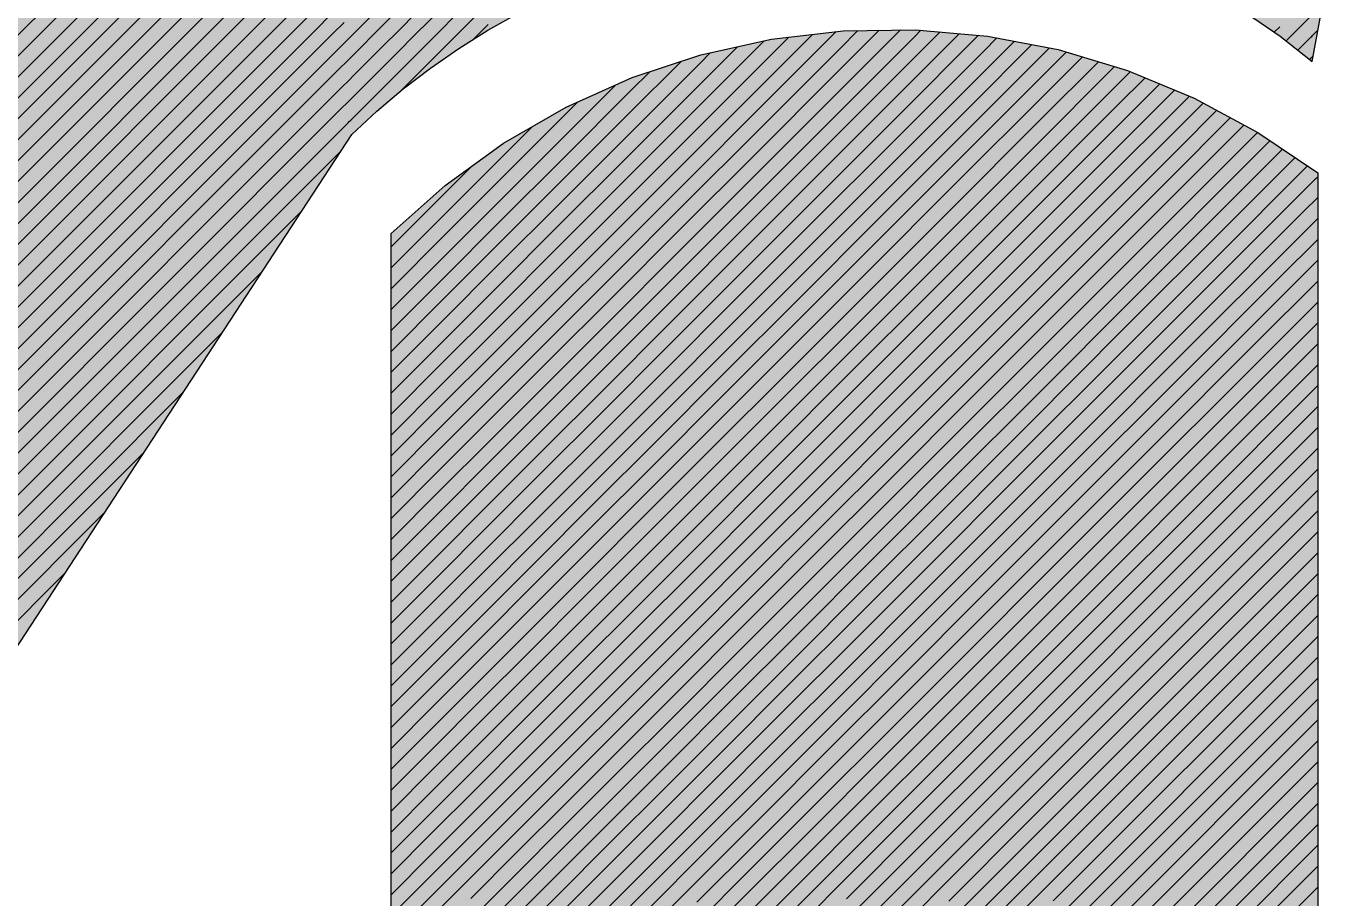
# Model space of a CAD drawing. Extents: x 0 to 13080, y 0 to 6750.
# Drawn here: x 12346.93 to 12379.81, y 1163.62 to 1185.75 of the extents above; entities that cross this region are included whole.
import ezdxf

# ---------------------------------------------------------------- set-up
doc = ezdxf.new("R2010")
doc.units = 0
doc.header["$MEASUREMENT"] = 0
doc.layers.add('MTH-CARIMBO-TXT1', color=1, linetype='CONTINUOUS')

msp = doc.modelspace()

# ---------------------------------------------------------------- linework, layer by layer
at = {"layer": 'MTH-CARIMBO-TXT1', "linetype": 'Continuous'}
for p, q in [((12346.534687, 1185.327871), (12352.543094, 1191.336278)), ((12346.500802, 1184.763655), (12352.671281, 1190.934134)), ((12346.466916, 1184.199439), (12352.799467, 1190.53199)), ((12346.43303, 1183.635223), (12352.927654, 1190.129847)), ((12346.399144, 1183.071007), (12353.05584, 1189.727703)), ((12346.365259, 1182.506792), (12353.184027, 1189.32556)), ((12346.331373, 1181.942576), (12353.312213, 1188.923416)), ((12346.297487, 1181.37836), (12353.4404, 1188.521273)), ((12346.263602, 1180.814144), (12353.568586, 1188.119129)), ((12346.229716, 1180.249928), (12353.696773, 1187.716985)), ((12346.19583, 1179.685713), (12353.824959, 1187.314842)), ((12346.161944, 1179.121497), (12353.953146, 1186.912698)), ((12346.128059, 1178.557281), (12354.081332, 1186.510555)), ((12346.094173, 1177.993065), (12354.209519, 1186.108411)), ((12355.329779, 1185.637681), (12355.904251, 1186.212153)), ((12355.891019, 1185.668591), (12356.501807, 1186.279379)), ((12357.273164, 1185.459746), (12357.981024, 1186.167606)), ((12357.944129, 1185.600381), (12358.679238, 1186.33549)), ((12354.337705, 1185.706267), (12354.630331, 1185.998893)), ((12354.715035, 1185.553267), (12355.004869, 1185.843101)), ((12356.503236, 1185.750478), (12356.727191, 1185.974433)), ((12356.654449, 1185.371361), (12357.328192, 1186.045104)), ((12358.283524, 1185.409446), (12358.660704, 1185.786626)), ((12378.927167, 1185.370215), (12379.529171, 1185.972219)), ((12346.060287, 1177.428849), (12354.337705, 1185.706267)), ((12354.465892, 1185.304124), (12354.715035, 1185.553267)), ((12355.03899, 1185.346892), (12355.329779, 1185.637681)), ((12355.302419, 1185.079991), (12355.891019, 1185.668591)), ((12355.877787, 1185.125029), (12356.503236, 1185.750478)), ((12356.581708, 1184.76829), (12357.273164, 1185.459746)), ((12357.218136, 1184.874387), (12357.944129, 1185.600381)), ((12365.61442, 1183.72473), (12367.497638, 1185.607948)), ((12365.70196, 1184.342601), (12366.897286, 1185.537926)), ((12365.789501, 1184.960471), (12366.296934, 1185.467904)), ((12367.280138, 1183.269128), (12369.473147, 1185.462137)), ((12367.387144, 1183.906464), (12369.130358, 1185.649678)), ((12367.49415, 1184.5438), (12368.592298, 1185.641948)), ((12367.601156, 1185.181136), (12368.054237, 1185.634217)), ((12369.088602, 1183.486601), (12371.116477, 1185.514476)), ((12369.216783, 1184.145113), (12370.628862, 1185.557192)), ((12369.344965, 1184.803625), (12370.141248, 1185.599907)), ((12369.473147, 1185.462137), (12369.653633, 1185.642623)), ((12371.255874, 1185.123543), (12371.580933, 1185.448603)), ((12378.621869, 1185.595247), (12378.760234, 1185.733612)), ((12379.22387, 1185.136588), (12379.553633, 1185.466351)), ((12379.553633, 1185.466351), (12379.573644, 1185.486362)), ((12379.573644, 1185.486362), (12379.594984, 1185.507702)), ((12379.594984, 1185.507702), (12379.729654, 1185.642372)), ((12346.026401, 1176.864633), (12354.465892, 1185.304124)), ((12354.79974, 1185.107641), (12355.03899, 1185.346892)), ((12355.275059, 1184.522301), (12355.877787, 1185.125029)), ((12355.864555, 1184.581467), (12356.504665, 1185.221576)), ((12356.504665, 1185.221576), (12356.654449, 1185.371361)), ((12363.897972, 1183.599272), (12365.675398, 1185.376698)), ((12363.967612, 1184.199242), (12364.994294, 1185.225924)), ((12365.52688, 1183.10686), (12367.601156, 1185.181136)), ((12368.96042, 1182.828089), (12371.255874, 1185.123543)), ((12370.802161, 1183.07884), (12372.916318, 1185.192997)), ((12370.953399, 1183.760408), (12372.47119, 1185.278199)), ((12371.104636, 1184.441975), (12372.026062, 1185.363401)), ((12345.992516, 1176.300418), (12354.594078, 1184.90198)), ((12354.594078, 1184.90198), (12354.79974, 1185.107641)), ((12354.884444, 1184.662016), (12355.07311, 1184.850682)), ((12355.07311, 1184.850682), (12355.302419, 1185.079991)), ((12356.508967, 1184.165218), (12357.218136, 1184.874387)), ((12362.184753, 1182.946713), (12364.037252, 1184.799212)), ((12362.237935, 1183.530226), (12363.561536, 1184.853827)), ((12363.828332, 1182.999302), (12365.789501, 1184.960471)), ((12364.037252, 1184.799212), (12364.31319, 1185.07515)), ((12367.173133, 1182.631792), (12369.344965, 1184.803625)), ((12370.650924, 1182.397273), (12373.052521, 1184.79887)), ((12372.699783, 1183.385472), (12374.159362, 1184.845051)), ((12372.876152, 1184.092171), (12373.751214, 1184.967232)), ((12373.052521, 1184.79887), (12373.343065, 1185.089414)), ((12379.520573, 1184.902961), (12379.578094, 1184.960482)), ((12379.585307, 1184.967695), (12379.608798, 1184.991186)), ((12345.95863, 1175.736202), (12354.722265, 1184.499837)), ((12354.722265, 1184.499837), (12354.884444, 1184.662016)), ((12355.107231, 1184.354473), (12355.275059, 1184.522301)), ((12355.247699, 1183.964611), (12355.864555, 1184.581467)), ((12355.851323, 1184.037905), (12356.506094, 1184.692675)), ((12356.506094, 1184.692675), (12356.581708, 1184.76829)), ((12362.291118, 1184.113738), (12362.768883, 1184.591504)), ((12365.43934, 1182.48899), (12367.49415, 1184.5438)), ((12372.347045, 1181.972073), (12374.858801, 1184.48383)), ((12372.523414, 1182.678773), (12374.56751, 1184.722869)), ((12374.858801, 1184.48383), (12374.969334, 1184.594363)), ((12354.850451, 1184.097693), (12354.969148, 1184.21639)), ((12354.969148, 1184.21639), (12355.107231, 1184.354473)), ((12356.442319, 1184.09857), (12356.507522, 1184.163774)), ((12360.597275, 1182.950225), (12361.902946, 1184.255897)), ((12362.131571, 1182.363201), (12363.967612, 1184.199242)), ((12363.758692, 1182.399332), (12365.70196, 1184.342601)), ((12367.066127, 1181.994456), (12369.216783, 1184.145113)), ((12368.832238, 1182.169577), (12371.104636, 1184.441975)), ((12374.247396, 1182.281435), (12376.094417, 1184.128455)), ((12374.451198, 1183.015566), (12375.719389, 1184.283758)), ((12374.655, 1183.749698), (12375.344362, 1184.43906)), ((12345.924744, 1175.171986), (12354.850451, 1184.097693)), ((12355.053852, 1183.770764), (12355.141351, 1183.858263)), ((12355.141351, 1183.858263), (12355.247699, 1183.964611)), ((12355.220339, 1183.406921), (12355.851323, 1184.037905)), ((12360.55921, 1182.381831), (12362.291118, 1184.113738)), ((12360.635339, 1183.51862), (12360.941884, 1183.825165)), ((12365.3518, 1181.871119), (12367.387144, 1183.906464)), ((12370.499686, 1181.715705), (12372.876152, 1184.092171)), ((12374.043595, 1181.547303), (12376.469445, 1183.973153)), ((12376.435782, 1183.409161), (12376.824044, 1183.797422)), ((12345.890859, 1174.60777), (12354.978638, 1183.695549)), ((12354.978638, 1183.695549), (12355.053852, 1183.770764)), ((12359.019615, 1181.902895), (12360.635339, 1183.51862)), ((12360.521146, 1181.813436), (12362.237935, 1183.530226)), ((12362.078389, 1181.779689), (12363.897972, 1183.599272)), ((12363.689052, 1181.799362), (12365.61442, 1183.72473)), ((12366.959121, 1181.35712), (12369.088602, 1183.486601)), ((12368.704056, 1181.511065), (12370.953399, 1183.760408)), ((12372.170676, 1181.265374), (12374.655, 1183.749698)), ((12376.201991, 1182.645039), (12377.168639, 1183.611687)), ((12345.856973, 1174.043554), (12355.106824, 1183.293406)), ((12355.106824, 1183.293406), (12355.138557, 1183.325138)), ((12355.138557, 1183.325138), (12355.175472, 1183.362054)), ((12355.175472, 1183.362054), (12355.220339, 1183.406921)), ((12359.043818, 1182.457428), (12359.77863, 1183.19224)), ((12365.26426, 1181.253249), (12367.280138, 1183.269128)), ((12370.348449, 1181.034137), (12372.699783, 1183.385472)), ((12373.839793, 1180.813171), (12376.435782, 1183.409161)), ((12375.734407, 1181.116795), (12377.85783, 1183.240218)), ((12375.968199, 1181.880917), (12377.513234, 1183.425952)), ((12358.995412, 1181.348362), (12360.597275, 1182.950225)), ((12360.483081, 1181.245041), (12362.184753, 1182.946713)), ((12362.025206, 1181.196176), (12363.828332, 1182.999302)), ((12363.619412, 1181.199392), (12365.52688, 1183.10686)), ((12366.852115, 1180.719784), (12368.96042, 1182.828089)), ((12368.575874, 1180.852553), (12370.802161, 1183.07884)), ((12371.994307, 1180.558675), (12374.451198, 1183.015566)), ((12375.500615, 1180.352673), (12378.202425, 1183.054483)), ((12377.945096, 1182.266824), (12378.51883, 1182.840558)), ((12345.823087, 1173.479339), (12354.929686, 1182.585938)), ((12363.549772, 1180.599422), (12365.43934, 1182.48899)), ((12365.176719, 1180.635379), (12367.173133, 1182.631792)), ((12370.197211, 1180.35257), (12372.523414, 1182.678773)), ((12373.635991, 1180.079039), (12376.201991, 1182.645039)), ((12377.678466, 1181.469864), (12378.834799, 1182.626197)), ((12357.554122, 1180.967732), (12359.043818, 1182.457428)), ((12357.565653, 1181.509594), (12358.250082, 1182.194023)), ((12358.971209, 1180.793829), (12360.55921, 1182.381831)), ((12360.445017, 1180.676647), (12362.131571, 1182.363201)), ((12361.972024, 1180.612664), (12363.758692, 1182.399332)), ((12366.745109, 1180.082448), (12368.832238, 1182.169577)), ((12368.447693, 1180.194042), (12370.650924, 1182.397273)), ((12371.817938, 1179.851976), (12374.247396, 1182.281435)), ((12375.266823, 1179.588551), (12377.945096, 1182.266824)), ((12377.145207, 1179.875945), (12379.466737, 1182.197475)), ((12377.411837, 1180.672904), (12379.150768, 1182.411836)), ((12357.54259, 1180.425871), (12359.019615, 1181.902895)), ((12363.480132, 1179.999452), (12365.3518, 1181.871119)), ((12365.089179, 1180.017509), (12367.066127, 1181.994456)), ((12370.045974, 1179.671002), (12372.347045, 1181.972073)), ((12373.43219, 1179.344908), (12375.968199, 1181.880917)), ((12376.878578, 1179.078985), (12379.671397, 1181.871805)), ((12379.671397, 1181.871805), (12379.725853, 1181.92626)), ((12356.198503, 1180.142443), (12357.565653, 1181.509594)), ((12358.947006, 1180.239297), (12360.521146, 1181.813436)), ((12360.406952, 1180.108252), (12362.078389, 1181.779689)), ((12361.918842, 1180.029152), (12363.689052, 1181.799362)), ((12366.638104, 1179.445113), (12368.704056, 1181.511065)), ((12368.319511, 1179.53553), (12370.499686, 1181.715705)), ((12371.641569, 1179.145277), (12374.043595, 1181.547303)), ((12357.531059, 1179.88401), (12358.995412, 1181.348362)), ((12358.922803, 1179.684764), (12360.483081, 1181.245041)), ((12360.368888, 1179.539858), (12362.025206, 1181.196176)), ((12361.86566, 1179.445639), (12363.619412, 1181.199392)), ((12363.410492, 1179.399482), (12365.26426, 1181.253249)), ((12365.001639, 1179.399638), (12366.959121, 1181.35712)), ((12369.894736, 1178.989435), (12372.170676, 1181.265374)), ((12375.033031, 1178.824429), (12377.678466, 1181.469864)), ((12379.36876, 1181.038837), (12379.725853, 1181.39593)), ((12345.789201, 1172.915123), (12353.927952, 1181.053873)), ((12356.198503, 1179.612113), (12357.554122, 1180.967732)), ((12366.531098, 1178.807777), (12368.575874, 1180.852553)), ((12368.191329, 1178.877018), (12370.348449, 1181.034137)), ((12373.228388, 1178.610776), (12375.734407, 1181.116795)), ((12376.611948, 1178.282025), (12379.36876, 1181.038837)), ((12379.066122, 1180.205869), (12379.725853, 1180.8656)), ((12357.519528, 1179.342149), (12358.971209, 1180.793829)), ((12358.8986, 1179.130231), (12360.445017, 1180.676647)), ((12360.330823, 1178.971463), (12361.972024, 1180.612664)), ((12361.812477, 1178.862127), (12363.549772, 1180.599422)), ((12363.340852, 1178.799512), (12365.176719, 1180.635379)), ((12364.914099, 1178.781768), (12366.852115, 1180.719784)), ((12369.743498, 1178.307867), (12371.994307, 1180.558675)), ((12371.465199, 1178.438578), (12373.839793, 1180.813171)), ((12374.799239, 1178.060307), (12377.411837, 1180.672904)), ((12356.198503, 1179.081783), (12357.54259, 1180.425871)), ((12357.507997, 1178.800287), (12358.947006, 1180.239297)), ((12366.424092, 1178.170441), (12368.447693, 1180.194042)), ((12368.063147, 1178.218506), (12370.197211, 1180.35257)), ((12373.024586, 1177.876644), (12375.500615, 1180.352673)), ((12376.345319, 1177.485066), (12379.066122, 1180.205869)), ((12378.763485, 1179.372902), (12379.725853, 1180.33527)), ((12356.198503, 1178.551453), (12357.531059, 1179.88401)), ((12358.874397, 1178.575698), (12360.406952, 1180.108252)), ((12360.292759, 1178.403069), (12361.918842, 1180.029152)), ((12361.759295, 1178.278615), (12363.480132, 1179.999452)), ((12363.271212, 1178.199542), (12365.089179, 1180.017509)), ((12364.826559, 1178.163898), (12366.745109, 1180.082448)), ((12369.592261, 1177.626299), (12371.817938, 1179.851976)), ((12371.28883, 1177.731878), (12373.635991, 1180.079039)), ((12374.565447, 1177.296185), (12377.145207, 1179.875945)), ((12345.755316, 1172.350907), (12352.926217, 1179.521808)), ((12357.496466, 1178.258426), (12358.922803, 1179.684764)), ((12358.850195, 1178.021165), (12360.368888, 1179.539858)), ((12366.317086, 1177.533105), (12368.319511, 1179.53553)), ((12367.934965, 1177.559994), (12370.045974, 1179.671002)), ((12372.820785, 1177.142512), (12375.266823, 1179.588551)), ((12378.460847, 1178.539934), (12379.725853, 1179.80494)), ((12356.198503, 1178.021123), (12357.519528, 1179.342149)), ((12360.254694, 1177.834674), (12361.86566, 1179.445639)), ((12361.706113, 1177.695102), (12363.410492, 1179.399482)), ((12363.201572, 1177.599571), (12365.001639, 1179.399638)), ((12364.739018, 1177.546027), (12366.638104, 1179.445113)), ((12371.112461, 1177.025179), (12373.43219, 1179.344908)), ((12376.078689, 1176.688106), (12378.763485, 1179.372902)), ((12378.158209, 1177.706966), (12379.725853, 1179.274609)), ((12357.484935, 1177.716565), (12358.8986, 1179.130231)), ((12358.825992, 1177.466632), (12360.330823, 1178.971463)), ((12360.21663, 1177.26628), (12361.812477, 1178.862127)), ((12366.21008, 1176.895769), (12368.191329, 1178.877018)), ((12367.806784, 1176.901482), (12369.894736, 1178.989435)), ((12369.441023, 1176.944732), (12371.641569, 1179.145277)), ((12374.331655, 1176.532063), (12376.878578, 1179.078985)), ((12356.198503, 1177.490793), (12357.507997, 1178.800287)), ((12357.473403, 1177.174704), (12358.874397, 1178.575698)), ((12361.652931, 1177.11159), (12363.340852, 1178.799512)), ((12363.131932, 1176.999601), (12364.914099, 1178.781768)), ((12364.651478, 1176.928157), (12366.531098, 1178.807777)), ((12370.936092, 1176.31848), (12373.228388, 1178.610776)), ((12372.616983, 1176.408381), (12375.033031, 1178.824429)), ((12375.812059, 1175.891146), (12378.460847, 1178.539934)), ((12377.855572, 1176.873999), (12379.725853, 1178.744279)), ((12356.198503, 1176.960463), (12357.496466, 1178.258426)), ((12358.801789, 1176.912099), (12360.292759, 1178.403069)), ((12360.178565, 1176.697885), (12361.759295, 1178.278615)), ((12366.103075, 1176.258433), (12368.063147, 1178.218506)), ((12367.678602, 1176.24297), (12369.743498, 1178.307867)), ((12369.289786, 1176.263164), (12371.465199, 1178.438578)), ((12374.097863, 1175.767941), (12376.611948, 1178.282025)), ((12377.552934, 1176.041031), (12379.725853, 1178.213949)), ((12345.72143, 1171.786691), (12351.924482, 1177.989744)), ((12357.461872, 1176.632842), (12358.850195, 1178.021165)), ((12361.599748, 1176.528078), (12363.271212, 1178.199542)), ((12363.062292, 1176.399631), (12364.826559, 1178.163898)), ((12364.563938, 1176.310287), (12366.424092, 1178.170441)), ((12370.759723, 1175.611781), (12373.024586, 1177.876644)), ((12372.413181, 1175.674249), (12374.799239, 1178.060307)), ((12356.198503, 1176.430133), (12357.484935, 1177.716565)), ((12358.777586, 1176.357566), (12360.254694, 1177.834674)), ((12360.140501, 1176.12949), (12361.706113, 1177.695102)), ((12361.546566, 1175.944565), (12363.201572, 1177.599571)), ((12365.996069, 1175.621097), (12367.934965, 1177.559994)), ((12367.55042, 1175.584458), (12369.592261, 1177.626299)), ((12369.138548, 1175.581596), (12371.28883, 1177.731878)), ((12375.54543, 1175.094187), (12378.158209, 1177.706966)), ((12377.250297, 1175.208063), (12379.725853, 1177.683619)), ((12357.450341, 1176.090981), (12358.825992, 1177.466632)), ((12358.753383, 1175.803033), (12360.21663, 1177.26628)), ((12362.992652, 1175.799661), (12364.739018, 1177.546027)), ((12364.476398, 1175.692417), (12366.317086, 1177.533105)), ((12372.20938, 1174.940117), (12374.565447, 1177.296185)), ((12373.864071, 1175.003819), (12376.345319, 1177.485066)), ((12356.198503, 1175.899803), (12357.473403, 1177.174704)), ((12357.43881, 1175.54912), (12358.801789, 1176.912099)), ((12360.102436, 1175.561096), (12361.652931, 1177.11159)), ((12361.493384, 1175.361053), (12363.131932, 1176.999601)), ((12362.923012, 1175.199691), (12364.651478, 1176.928157)), ((12364.388858, 1175.074546), (12366.21008, 1176.895769)), ((12365.889063, 1174.983761), (12367.806784, 1176.901482)), ((12367.422238, 1174.925947), (12369.441023, 1176.944732)), ((12368.987311, 1174.900029), (12371.112461, 1177.025179)), ((12370.583354, 1174.905082), (12372.820785, 1177.142512)), ((12376.947659, 1174.375096), (12379.725853, 1177.153289)), ((12356.198503, 1175.369473), (12357.461872, 1176.632842)), ((12358.72918, 1175.2485), (12360.178565, 1176.697885)), ((12373.630279, 1174.239697), (12376.078689, 1176.688106)), ((12375.2788, 1174.297227), (12377.855572, 1176.873999)), ((12376.645022, 1173.542128), (12379.725853, 1176.622959)), ((12345.687544, 1171.222475), (12350.922748, 1176.457679)), ((12357.427279, 1175.007258), (12358.777586, 1176.357566)), ((12360.064372, 1174.992701), (12361.599748, 1176.528078)), ((12361.440202, 1174.777541), (12363.062292, 1176.399631)), ((12362.853372, 1174.599721), (12364.563938, 1176.310287)), ((12364.301317, 1174.456676), (12366.103075, 1176.258433)), ((12365.782057, 1174.346426), (12367.678602, 1176.24297)), ((12367.294057, 1174.267435), (12369.289786, 1176.263164)), ((12368.836073, 1174.218461), (12370.936092, 1176.31848)), ((12370.406985, 1174.198383), (12372.616983, 1176.408381)), ((12372.005578, 1174.205985), (12374.331655, 1176.532063)), ((12356.198503, 1174.839143), (12357.450341, 1176.090981)), ((12358.704977, 1174.693967), (12360.140501, 1176.12949)), ((12360.026307, 1174.424307), (12361.546566, 1175.944565)), ((12375.012171, 1173.500268), (12377.552934, 1176.041031)), ((12376.342384, 1172.709161), (12379.725853, 1176.092629)), ((12357.415747, 1174.465397), (12358.753383, 1175.803033)), ((12361.387019, 1174.194028), (12362.992652, 1175.799661)), ((12362.783732, 1173.999751), (12364.476398, 1175.692417)), ((12364.213777, 1173.838806), (12365.996069, 1175.621097)), ((12365.675051, 1173.70909), (12367.55042, 1175.584458)), ((12367.165875, 1173.608923), (12369.138548, 1175.581596)), ((12368.684836, 1173.536894), (12370.759723, 1175.611781)), ((12370.230616, 1173.491683), (12372.413181, 1175.674249)), ((12371.801776, 1173.471854), (12374.097863, 1175.767941)), ((12373.396487, 1173.475575), (12375.812059, 1175.891146)), ((12356.198503, 1174.308812), (12357.43881, 1175.54912)), ((12357.404216, 1173.923536), (12358.72918, 1175.2485)), ((12358.680775, 1174.139434), (12360.102436, 1175.561096)), ((12359.988243, 1173.855912), (12361.493384, 1175.361053)), ((12376.039747, 1171.876193), (12379.725853, 1175.562299)), ((12345.653658, 1170.65826), (12349.921013, 1174.925614)), ((12356.198503, 1173.778482), (12357.427279, 1175.007258)), ((12358.656572, 1173.584901), (12360.064372, 1174.992701)), ((12361.333837, 1173.610516), (12362.923012, 1175.199691)), ((12362.714092, 1173.399781), (12364.388858, 1175.074546)), ((12364.126237, 1173.220935), (12365.889063, 1174.983761)), ((12365.568045, 1173.071754), (12367.422238, 1174.925947)), ((12370.054247, 1172.784984), (12372.20938, 1174.940117)), ((12371.597975, 1172.737722), (12373.864071, 1175.003819)), ((12373.162696, 1172.711452), (12375.54543, 1175.094187)), ((12374.745541, 1172.703308), (12377.250297, 1175.208063)), ((12375.737109, 1171.043225), (12379.725853, 1175.031969)), ((12357.392685, 1173.381675), (12358.704977, 1174.693967)), ((12359.950178, 1173.287518), (12361.440202, 1174.777541)), ((12361.280655, 1173.027004), (12362.853372, 1174.599721)), ((12367.037693, 1172.950411), (12368.987311, 1174.900029)), ((12368.533598, 1172.855326), (12370.583354, 1174.905082)), ((12356.198503, 1173.248152), (12357.415747, 1174.465397)), ((12358.632369, 1173.030368), (12360.026307, 1174.424307)), ((12362.644452, 1172.799811), (12364.301317, 1174.456676)), ((12364.038697, 1172.603065), (12365.782057, 1174.346426)), ((12365.46104, 1172.434418), (12367.294057, 1174.267435)), ((12372.928904, 1171.94733), (12375.2788, 1174.297227)), ((12374.478912, 1171.906348), (12376.947659, 1174.375096)), ((12375.434471, 1170.210258), (12379.725853, 1174.501639)), ((12357.381154, 1172.839813), (12358.680775, 1174.139434)), ((12359.912114, 1172.719123), (12361.387019, 1174.194028)), ((12361.227473, 1172.443492), (12362.783732, 1173.999751)), ((12366.909511, 1172.291899), (12368.836073, 1174.218461)), ((12368.382361, 1172.173758), (12370.406985, 1174.198383)), ((12369.877878, 1172.078285), (12372.005578, 1174.205985)), ((12371.394173, 1172.00359), (12373.630279, 1174.239697)), ((12375.131834, 1169.37729), (12379.725853, 1173.971309)), ((12356.198503, 1172.717822), (12357.404216, 1173.923536)), ((12358.608166, 1172.475835), (12359.988243, 1173.855912)), ((12359.874049, 1172.150728), (12361.333837, 1173.610516)), ((12362.574812, 1172.199841), (12364.213777, 1173.838806)), ((12363.951157, 1171.985195), (12365.675051, 1173.70909)), ((12365.354034, 1171.797082), (12367.165875, 1173.608923)), ((12345.619773, 1170.094044), (12348.919278, 1173.393549)), ((12356.198503, 1172.187492), (12357.392685, 1173.381675)), ((12357.369623, 1172.297952), (12358.656572, 1173.584901)), ((12358.583963, 1171.921302), (12359.950178, 1173.287518)), ((12361.17429, 1171.859979), (12362.714092, 1173.399781)), ((12366.781329, 1171.633387), (12368.684836, 1173.536894)), ((12368.231123, 1171.492191), (12370.230616, 1173.491683)), ((12369.701509, 1171.371586), (12371.801776, 1173.471854)), ((12371.190371, 1171.269459), (12373.396487, 1173.475575)), ((12372.695112, 1171.183208), (12375.012171, 1173.500268)), ((12374.212282, 1171.109389), (12376.645022, 1173.542128)), ((12374.829196, 1168.544322), (12379.725853, 1173.440979)), ((12357.358091, 1171.756091), (12358.632369, 1173.030368)), ((12359.835985, 1171.582334), (12361.280655, 1173.027004)), ((12362.505172, 1171.599871), (12364.126237, 1173.220935)), ((12363.863616, 1171.367325), (12365.568045, 1173.071754)), ((12365.247028, 1171.159746), (12367.037693, 1172.950411)), ((12356.198503, 1171.657162), (12357.381154, 1172.839813)), ((12358.55976, 1171.366769), (12359.912114, 1172.719123)), ((12361.121108, 1171.276467), (12362.644452, 1172.799811)), ((12366.653148, 1170.974875), (12368.533598, 1172.855326)), ((12368.079886, 1170.810623), (12370.054247, 1172.784984)), ((12369.52514, 1170.664887), (12371.597975, 1172.737722)), ((12370.98657, 1170.535327), (12373.162696, 1172.711452)), ((12372.46132, 1170.419086), (12374.745541, 1172.703308)), ((12373.945653, 1170.312429), (12376.342384, 1172.709161)), ((12374.526559, 1167.711355), (12379.725853, 1172.910648)), ((12356.198503, 1171.126832), (12357.369623, 1172.297952)), ((12357.34656, 1171.214229), (12358.608166, 1172.475835)), ((12359.79792, 1171.013939), (12361.227473, 1172.443492)), ((12362.435533, 1170.999901), (12364.038697, 1172.603065)), ((12363.776076, 1170.749454), (12365.46104, 1172.434418)), ((12365.140022, 1170.52241), (12366.909511, 1172.291899)), ((12374.223921, 1166.878387), (12379.725853, 1172.380318)), ((12358.535557, 1170.812236), (12359.874049, 1172.150728)), ((12361.067926, 1170.692955), (12362.574812, 1172.199841)), ((12362.365893, 1170.399931), (12363.951157, 1171.985195)), ((12366.524966, 1170.316363), (12368.382361, 1172.173758)), ((12367.928648, 1170.129055), (12369.877878, 1172.078285)), ((12369.34877, 1169.958188), (12371.394173, 1172.00359)), ((12345.585887, 1169.529828), (12347.917544, 1171.861485)), ((12356.198503, 1170.596502), (12357.358091, 1171.756091)), ((12357.335029, 1170.672368), (12358.583963, 1171.921302)), ((12359.759856, 1170.445545), (12361.17429, 1171.859979)), ((12363.688536, 1170.131584), (12365.354034, 1171.797082)), ((12365.033016, 1169.885074), (12366.781329, 1171.633387)), ((12370.782768, 1169.801195), (12372.928904, 1171.94733)), ((12372.227528, 1169.654964), (12374.478912, 1171.906348)), ((12373.679023, 1169.515469), (12376.039747, 1171.876193)), ((12373.921284, 1166.045419), (12379.725853, 1171.849988)), ((12357.323498, 1170.130507), (12358.55976, 1171.366769)), ((12358.511354, 1170.257703), (12359.835985, 1171.582334)), ((12361.014744, 1170.109442), (12362.505172, 1171.599871)), ((12362.296253, 1169.799961), (12363.863616, 1171.367325)), ((12366.396784, 1169.657851), (12368.231123, 1171.492191)), ((12367.777411, 1169.447488), (12369.701509, 1171.371586)), ((12373.618646, 1165.212452), (12379.725853, 1171.319658)), ((12356.198503, 1170.066172), (12357.34656, 1171.214229)), ((12358.487152, 1169.70317), (12359.79792, 1171.013939)), ((12359.721792, 1169.87715), (12361.121108, 1171.276467)), ((12360.961561, 1169.52593), (12362.435533, 1170.999901)), ((12363.600996, 1169.513714), (12365.247028, 1171.159746)), ((12364.926011, 1169.247738), (12366.653148, 1170.974875)), ((12369.172401, 1169.251488), (12371.190371, 1171.269459)), ((12370.578967, 1169.067063), (12372.695112, 1171.183208)), ((12371.993736, 1168.890842), (12374.212282, 1171.109389)), ((12373.412393, 1168.71851), (12375.737109, 1171.043225)), ((12356.198503, 1169.535842), (12357.335029, 1170.672368)), ((12357.311967, 1169.588646), (12358.535557, 1170.812236)), ((12359.683727, 1169.308756), (12361.067926, 1170.692955)), ((12362.226613, 1169.199991), (12363.776076, 1170.749454)), ((12366.268602, 1168.99934), (12368.079886, 1170.810623)), ((12367.626173, 1168.76592), (12369.52514, 1170.664887)), ((12373.316008, 1164.379484), (12379.725853, 1170.789328)), ((12358.462949, 1169.148637), (12359.759856, 1170.445545)), ((12360.908379, 1168.942418), (12362.365893, 1170.399931)), ((12363.513456, 1168.895843), (12365.140022, 1170.52241)), ((12364.819005, 1168.610403), (12366.524966, 1170.316363)), ((12368.996032, 1168.544789), (12370.98657, 1170.535327)), ((12370.375165, 1168.332932), (12372.46132, 1170.419086)), ((12356.198503, 1169.005512), (12357.323498, 1170.130507)), ((12357.300435, 1169.046784), (12358.511354, 1170.257703)), ((12359.645663, 1168.740361), (12361.014744, 1170.109442)), ((12362.156973, 1168.600021), (12363.688536, 1170.131584)), ((12366.14042, 1168.340828), (12367.928648, 1170.129055)), ((12371.759944, 1168.12672), (12373.945653, 1170.312429)), ((12373.013371, 1163.546516), (12379.725853, 1170.258998)), ((12373.145764, 1167.92155), (12375.434471, 1170.210258)), ((12357.288904, 1168.504923), (12358.487152, 1169.70317)), ((12358.438746, 1168.594105), (12359.721792, 1169.87715)), ((12360.855197, 1168.358905), (12362.296253, 1169.799961)), ((12363.425915, 1168.277973), (12365.033016, 1169.885074)), ((12364.711999, 1167.973067), (12366.396784, 1169.657851)), ((12367.474935, 1168.084353), (12369.34877, 1169.958188)), ((12368.819663, 1167.83809), (12370.782768, 1169.801195)), ((12370.171363, 1167.5988), (12372.227528, 1169.654964)), ((12372.710733, 1162.713549), (12379.725853, 1169.728668)), ((12356.198503, 1168.475182), (12357.311967, 1169.588646)), ((12359.607598, 1168.171966), (12360.961561, 1169.52593)), ((12362.087333, 1168.000051), (12363.600996, 1169.513714)), ((12366.012239, 1167.682316), (12367.777411, 1169.447488)), ((12371.526152, 1167.362598), (12373.679023, 1169.515469)), ((12372.879134, 1167.12459), (12375.131834, 1169.37729)), ((12356.198503, 1167.944851), (12357.300435, 1169.046784)), ((12357.277373, 1167.963062), (12358.462949, 1169.148637)), ((12358.414543, 1168.039572), (12359.683727, 1169.308756)), ((12360.802015, 1167.775393), (12362.226613, 1169.199991)), ((12363.338375, 1167.660103), (12364.926011, 1169.247738)), ((12364.604993, 1167.335731), (12366.268602, 1168.99934)), ((12367.323698, 1167.402785), (12369.172401, 1169.251488)), ((12368.643294, 1167.131391), (12370.578967, 1169.067063)), ((12372.408096, 1161.880581), (12379.725853, 1169.198338)), ((12358.39034, 1167.485039), (12359.645663, 1168.740361)), ((12359.569534, 1167.603572), (12360.908379, 1168.942418)), ((12362.017693, 1167.400081), (12363.513456, 1168.895843)), ((12365.884057, 1167.023804), (12367.626173, 1168.76592)), ((12369.967562, 1166.864668), (12371.993736, 1168.890842)), ((12371.29236, 1166.598476), (12373.412393, 1168.71851)), ((12356.198503, 1167.414521), (12357.288904, 1168.504923)), ((12357.265842, 1167.421201), (12358.438746, 1168.594105)), ((12359.531469, 1167.035177), (12360.855197, 1168.358905)), ((12360.748832, 1167.191881), (12362.156973, 1168.600021)), ((12363.250835, 1167.042233), (12364.819005, 1168.610403)), ((12364.497987, 1166.698395), (12366.14042, 1168.340828)), ((12367.17246, 1166.721217), (12368.996032, 1168.544789)), ((12372.105458, 1161.047613), (12379.725853, 1168.668008)), ((12372.612505, 1166.327631), (12374.829196, 1168.544322)), ((12357.254311, 1166.879339), (12358.414543, 1168.039572)), ((12358.366137, 1166.930506), (12359.607598, 1168.171966)), ((12361.948053, 1166.800111), (12363.425915, 1168.277973)), ((12365.755875, 1166.365292), (12367.474935, 1168.084353)), ((12368.466925, 1166.424692), (12370.375165, 1168.332932)), ((12369.76376, 1166.130536), (12371.759944, 1168.12672)), ((12371.802821, 1160.214646), (12379.725853, 1168.137678)), ((12356.198503, 1166.884191), (12357.277373, 1167.963062)), ((12359.493405, 1166.466783), (12360.802015, 1167.775393)), ((12360.69565, 1166.608368), (12362.087333, 1168.000051)), ((12363.163295, 1166.424362), (12364.711999, 1167.973067)), ((12364.390982, 1166.061059), (12366.012239, 1167.682316)), ((12367.021223, 1166.03965), (12368.819663, 1167.83809)), ((12371.058568, 1165.834354), (12373.145764, 1167.92155)), ((12372.345875, 1165.530671), (12374.526559, 1167.711355)), ((12356.198503, 1166.353861), (12357.265842, 1167.421201)), ((12357.24278, 1166.337478), (12358.39034, 1167.485039)), ((12358.341934, 1166.375973), (12359.569534, 1167.603572)), ((12360.642468, 1166.024856), (12362.017693, 1167.400081)), ((12361.878413, 1166.200141), (12363.338375, 1167.660103)), ((12365.627693, 1165.70678), (12367.323698, 1167.402785)), ((12368.290556, 1165.717993), (12370.171363, 1167.5988)), ((12369.559958, 1165.396405), (12371.526152, 1167.362598)), ((12371.500183, 1159.381678), (12379.725853, 1167.607348)), ((12358.317732, 1165.82144), (12359.531469, 1167.035177)), ((12359.45534, 1165.898388), (12360.748832, 1167.191881)), ((12361.808773, 1165.60017), (12363.250835, 1167.042233)), ((12363.075755, 1165.806492), (12364.604993, 1167.335731)), ((12366.869985, 1165.358082), (12368.643294, 1167.131391)), ((12370.824776, 1165.070232), (12372.879134, 1167.12459)), ((12371.197545, 1158.54871), (12379.725853, 1167.077017)), ((12356.198503, 1165.823531), (12357.254311, 1166.879339)), ((12357.231248, 1165.795617), (12358.366137, 1166.930506)), ((12360.589286, 1165.441344), (12361.948053, 1166.800111)), ((12362.988214, 1165.188622), (12364.497987, 1166.698395)), ((12364.283976, 1165.423723), (12365.884057, 1167.023804)), ((12365.499511, 1165.048268), (12367.17246, 1166.721217)), ((12368.114187, 1165.011293), (12369.967562, 1166.864668)), ((12372.079246, 1164.733711), (12374.223921, 1166.878387)), ((12357.219717, 1165.253755), (12358.341934, 1166.375973)), ((12358.293529, 1165.266907), (12359.493405, 1166.466783)), ((12359.417276, 1165.329994), (12360.69565, 1166.608368)), ((12361.739133, 1165.0002), (12363.163295, 1166.424362)), ((12366.718748, 1164.676515), (12368.466925, 1166.424692)), ((12369.356157, 1164.662273), (12371.29236, 1166.598476)), ((12370.894908, 1157.715743), (12379.725853, 1166.546687)), ((12356.198503, 1165.293201), (12357.24278, 1166.337478)), ((12360.536103, 1164.857831), (12361.878413, 1166.200141)), ((12362.900674, 1164.570751), (12364.390982, 1166.061059)), ((12364.17697, 1164.786387), (12365.755875, 1166.365292)), ((12365.37133, 1164.389756), (12367.021223, 1166.03965)), ((12367.937818, 1164.304594), (12369.76376, 1166.130536)), ((12370.590984, 1164.30611), (12372.612505, 1166.327631)), ((12371.812616, 1163.936752), (12373.921284, 1166.045419)), ((12356.198503, 1164.762871), (12357.231248, 1165.795617)), ((12357.208186, 1164.711894), (12358.317732, 1165.82144)), ((12358.269326, 1164.712374), (12359.45534, 1165.898388)), ((12359.379211, 1164.761599), (12360.642468, 1166.024856)), ((12361.669493, 1164.40023), (12363.075755, 1165.806492)), ((12366.56751, 1163.994947), (12368.290556, 1165.717993)), ((12369.152355, 1163.928141), (12371.058568, 1165.834354)), ((12370.59227, 1156.882775), (12379.725853, 1166.016357)), ((12359.341147, 1164.193205), (12360.589286, 1165.441344)), ((12360.482921, 1164.274319), (12361.808773, 1165.60017)), ((12362.813134, 1163.952881), (12364.283976, 1165.423723)), ((12364.069964, 1164.149051), (12365.627693, 1165.70678)), ((12367.761449, 1163.597895), (12369.559958, 1165.396405)), ((12370.289633, 1156.049807), (12379.725853, 1165.486027)), ((12370.357192, 1163.541988), (12372.345875, 1165.530671)), ((12356.198503, 1164.232541), (12357.219717, 1165.253755)), ((12357.196655, 1164.170033), (12358.293529, 1165.266907)), ((12358.245123, 1164.157841), (12359.417276, 1165.329994)), ((12361.599853, 1163.80026), (12362.988214, 1165.188622)), ((12365.243148, 1163.731245), (12366.869985, 1165.358082)), ((12368.948553, 1163.194009), (12370.824776, 1165.070232)), ((12371.545986, 1163.139792), (12373.618646, 1165.212452)), ((12358.22092, 1163.603308), (12359.379211, 1164.761599)), ((12359.303082, 1163.62481), (12360.536103, 1164.857831)), ((12360.429739, 1163.690807), (12361.739133, 1165.0002)), ((12362.725594, 1163.335011), (12364.17697, 1164.786387)), ((12363.962958, 1163.511715), (12365.499511, 1165.048268)), ((12366.416273, 1163.313379), (12368.114187, 1165.011293)), ((12369.986995, 1155.21684), (12379.725853, 1164.955697)), ((12370.123401, 1162.777866), (12372.079246, 1164.733711)), ((12356.198503, 1163.702211), (12357.208186, 1164.711894)), ((12357.185124, 1163.628172), (12358.269326, 1164.712374)), ((12360.376557, 1163.107294), (12361.669493, 1164.40023)), ((12361.530213, 1163.20029), (12362.900674, 1164.570751)), ((12365.114966, 1163.072733), (12366.718748, 1164.676515)), ((12367.58508, 1162.891196), (12369.356157, 1164.662273)), ((12369.684358, 1154.383872), (12379.725853, 1164.425367)), ((12356.198503, 1163.171881), (12357.196655, 1164.170033)), ((12357.173592, 1163.08631), (12358.245123, 1164.157841)), ((12358.196717, 1163.048775), (12359.341147, 1164.193205)), ((12359.265018, 1163.056415), (12360.482921, 1164.274319)), ((12362.638054, 1162.717141), (12364.069964, 1164.149051)), ((12363.855953, 1162.87438), (12365.37133, 1164.389756)), ((12366.265035, 1162.631812), (12367.937818, 1164.304594)), ((12368.744752, 1162.459878), (12370.590984, 1164.30611)), ((12371.279357, 1162.342832), (12373.316008, 1164.379484)), ((12360.323375, 1162.523782), (12361.599853, 1163.80026)), ((12361.460573, 1162.60032), (12362.813134, 1163.952881)), ((12364.986784, 1162.414221), (12366.56751, 1163.994947)), ((12367.408711, 1162.184497), (12369.152355, 1163.928141)), ((12369.38172, 1153.550905), (12379.725853, 1163.895037)), ((12369.889609, 1162.013744), (12371.812616, 1163.936752)), ((12356.198503, 1162.641551), (12357.185124, 1163.628172)), ((12358.172514, 1162.494242), (12359.303082, 1163.62481)), ((12359.226953, 1162.488021), (12360.429739, 1163.690807)), ((12363.748947, 1162.237044), (12365.243148, 1163.731245))]:
    msp.add_line(p, q, dxfattribs=at)
for points in [[(12345.504253, 1168.170569), (12355.200373, 1182.999929), (12355.840469, 1183.591992), (12356.50755, 1184.153476), (12357.200158, 1184.683151), (12357.916777, 1185.17986), (12358.655838, 1185.642515), (12359.415726, 1186.070105)], [(12377.921671, 1186.075249), (12378.772654, 1185.491881), (12379.583263, 1184.853599)], [(12379.583263, 1184.853599), (12379.811744, 1186.084678)], [(12356.198503, 1117.265939), (12356.198503, 1180.484627), (12357.569777, 1181.703369), (12359.057745, 1182.77653), (12360.647018, 1183.693011), (12362.321157, 1184.443332), (12364.062848, 1185.019733), (12365.854076, 1185.416252), (12367.676314, 1185.628788), (12369.510716, 1185.655142), (12371.338308, 1185.495043), (12373.140188, 1185.150147), (12374.897719, 1184.624019), (12376.592723, 1183.922102), (12378.207668, 1183.051657), (12379.725853, 1182.021685), (12379.725853, 1139.835352), (12358.337353, 1112.417879), (12357.419289, 1113.426558), (12356.737885, 1114.608066), (12356.324596, 1115.907861), (12356.198503, 1117.265939)]]:
    msp.add_lwpolyline(points, dxfattribs=at)
for points in [[(12356.442281, 1208.314333), (12353.483541, 1207.967503), (12355.200373, 1182.999929)], [(12356.442281, 1208.314333), (12355.200373, 1182.999929), (12355.840469, 1183.591992)], [(12356.442281, 1208.314333), (12355.840469, 1183.591992), (12356.50755, 1184.153476)], [(12359.421276, 1208.310065), (12356.442281, 1208.314333), (12356.50755, 1184.153476)], [(12359.421276, 1208.310065), (12356.50755, 1184.153476), (12357.200158, 1184.683151)], [(12359.421276, 1208.310065), (12357.200158, 1184.683151), (12357.916777, 1185.17986)], [(12359.421276, 1208.310065), (12357.916777, 1185.17986), (12358.655838, 1185.642515)], [(12358.655838, 1185.642515), (12359.415726, 1186.070105), (12359.421276, 1208.310065)], [(12353.483541, 1207.967503), (12350.586292, 1207.274408), (12355.200373, 1182.999929)], [(12350.586292, 1207.274408), (12347.790913, 1206.244708), (12355.200373, 1182.999929)], [(12347.790913, 1206.244708), (12345.13636, 1204.892753), (12345.504253, 1168.170569)], [(12355.200373, 1182.999929), (12347.790913, 1206.244708), (12345.504253, 1168.170569)], [(12378.177839, 1197.068659), (12377.921671, 1186.075249), (12378.772654, 1185.491881)], [(12378.679937, 1195.921638), (12378.177839, 1197.068659), (12378.772654, 1185.491881)], [(12379.105016, 1194.743898), (12378.679937, 1195.921638), (12378.772654, 1185.491881)], [(12379.583263, 1184.853599), (12379.105016, 1194.743898), (12378.772654, 1185.491881)], [(12379.583263, 1184.853599), (12379.451211, 1193.540607), (12379.105016, 1194.743898)], [(12379.717006, 1192.317041), (12379.451211, 1193.540607), (12379.583263, 1184.853599)], [(12379.811744, 1186.084678), (12379.717006, 1192.317041), (12379.583263, 1184.853599)], [(12356.198503, 1117.265939), (12367.676314, 1185.628788), (12369.510716, 1185.655142)], [(12356.198503, 1117.265939), (12369.510716, 1185.655142), (12371.338308, 1185.495043)], [(12356.198503, 1117.265939), (12365.854076, 1185.416252), (12367.676314, 1185.628788)], [(12356.198503, 1117.265939), (12371.338308, 1185.495043), (12373.140188, 1185.150147)], [(12356.198503, 1117.265939), (12364.062848, 1185.019733), (12365.854076, 1185.416252)], [(12356.198503, 1117.265939), (12373.140188, 1185.150147), (12374.897719, 1184.624019)], [(12356.198503, 1117.265939), (12362.321157, 1184.443332), (12364.062848, 1185.019733)], [(12356.198503, 1117.265939), (12374.897719, 1184.624019), (12376.592723, 1183.922102)], [(12356.198503, 1117.265939), (12360.647018, 1183.693011), (12362.321157, 1184.443332)], [(12356.198503, 1117.265939), (12376.592723, 1183.922102), (12378.207668, 1183.051657)], [(12356.198503, 1117.265939), (12359.057745, 1182.77653), (12360.647018, 1183.693011)], [(12356.198503, 1117.265939), (12378.207668, 1183.051657), (12379.725853, 1182.021685)], [(12356.198503, 1117.265939), (12357.569777, 1181.703369), (12359.057745, 1182.77653)], [(12356.198503, 1117.265939), (12379.725853, 1182.021685), (12379.725853, 1139.835352)], [(12356.198503, 1117.265939), (12356.198503, 1180.484627), (12357.569777, 1181.703369)]]:
    msp.add_solid(points, dxfattribs=at)

doc.saveas('drawing.dxf')
